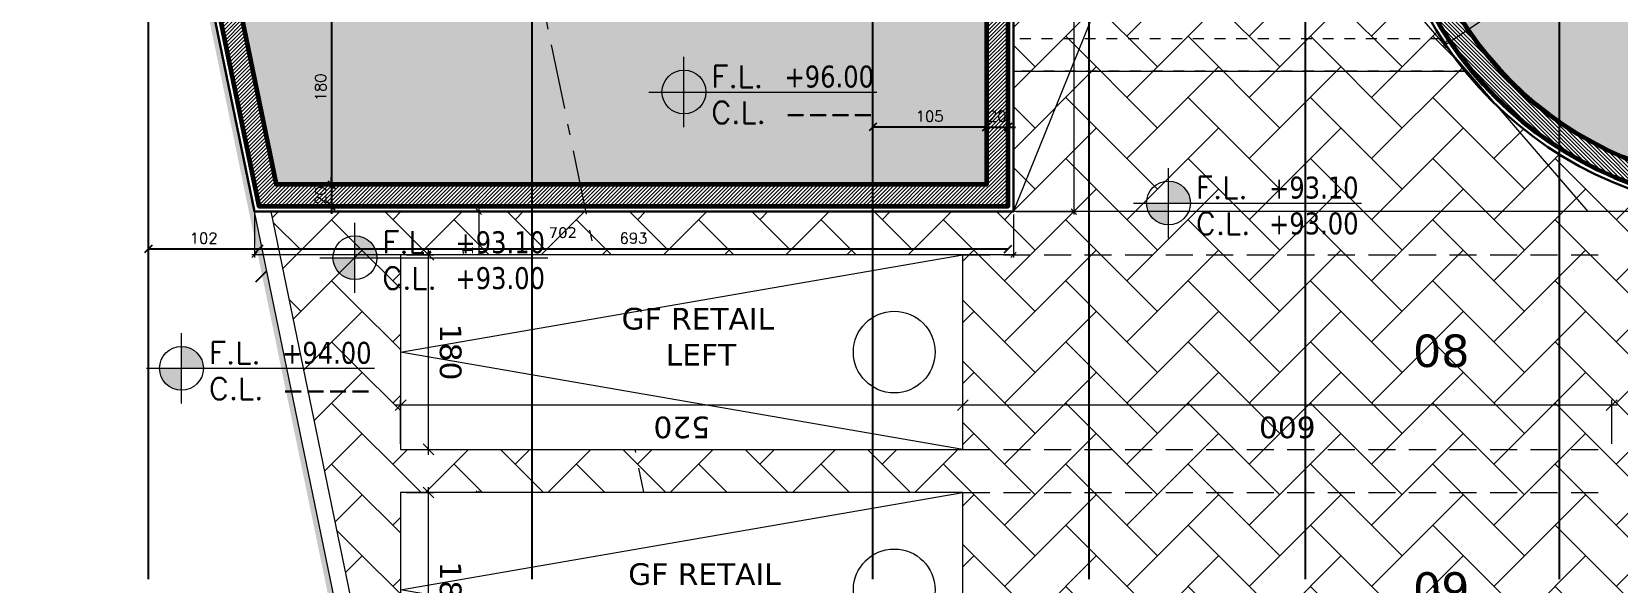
# Model space of a CAD drawing. Header units: inches. Extents: x -48 to 777, y -156 to 510.
# Drawn here: x 588.4 to 603.07, y 221.22 to 226.32 of the extents above; entities that cross this region are included whole.
import ezdxf
from ezdxf.enums import TextEntityAlignment as Align

# ---------------------------------------------------------------- set-up
doc = ezdxf.new("R2010")
doc.units = ezdxf.units.IN
doc.header["$MEASUREMENT"] = 0
doc.set_wipeout_variables(frame=1)
for name, pattern in [('ACAD_ISO10W100', [18, 12, -3, 0, -3]), ('HIDDEN', [0.375, 0.25, -0.125]), ('NUHA', [1.45, 0.75, -0.25, 0.2, -0.25])]:
    doc.linetypes.add(name, pattern=pattern)
doc.layers.get('Defpoints').update_dxf_attribs({"lineweight": 5})
for name, color, linetype, lineweight in [('A-ANNOTATION', 34, 'Continuous', 5), ('A-AXIS ST', 251, 'ACAD_ISO10W100', 5), ('A-DIM', 9, 'Continuous', 5), ('A-HIDDEN', 254, 'HIDDEN', 5), ('A-LEVELS', 139, 'Continuous', 20), ('A-LIMIT LOT', 235, 'ACAD_ISO10W100', 20), ('A-PILLARS', 1, 'Continuous', 60), ('A-SIGNS1', 20, 'Continuous', 15), ('A-SIGNS2', 30, 'Continuous', 15), ('A-TEXT', 50, 'Continuous', 15), ('C-STONE', 42, 'Continuous', 30), ('D-OTHERS', 77, 'Continuous', 20), ('D-STONE', 52, 'Continuous', 20), ('H-PILLARS', 61, 'Continuous', 5), ('str-col-dimension', 6, 'Continuous', 50)]:
    doc.layers.add(name, color=color, linetype=linetype, lineweight=lineweight)
doc.layers.add('HH-DARK GREY', color=7, linetype='Continuous', lineweight=5, true_color=0x404040)
doc.layers.add('pts pc', color=7, linetype='Continuous')
doc.layers.add('Str-Axes', color=8, linetype='Continuous')
doc.styles.add('2mm', font='simplex.shx', dxfattribs={"height": 0.5})
doc.styles.add('ROMAN', font='ROMANS.SHX')
doc.styles.add('ROMAND', font='verdana.ttf')
doc.styles.add('ROMANS', font='romans__.ttf', dxfattribs={"height": 0.14})
doc.dimstyles.new('M-1.100', dxfattribs={"dimtxt": 0.2, "dimasz": 0.1, "dimexe": 0.05, "dimexo": 0.05, "dimgap": 0.1, "dimtad": 1, "dimlfac": 100, "dimrnd": 0.5, "dimzin": 9, "dimdsep": 46, "dimtxsty": 'ROMAND', "dimblk": 'OBLIQUE', "dimcen": 1, "dimdle": 0.05, "dimclrd": 256, "dimclre": 256, "dimclrt": 2, "dimadec": 0, "dimazin": 0, "dimtfac": 0.666667, "dimtmove": 2, "dimatfit": 3, "dimfxl": 0.04, "dimtolj": 1, "dimtzin": 5, "dimlwd": -1, "dimlwe": -1, "dimarcsym": 0})
doc.dimstyles.new('M-1.50', dxfattribs={"dimtxt": 0.1, "dimasz": 0.05, "dimexe": 0.025, "dimexo": 0.025, "dimgap": 0.05, "dimtad": 1, "dimlfac": 100, "dimrnd": 0.5, "dimzin": 9, "dimdsep": 46, "dimtxsty": 'ROMAND', "dimblk": 'OBLIQUE', "dimcen": 1, "dimdle": 0.025, "dimclrd": 256, "dimclre": 256, "dimclrt": 2, "dimadec": 0, "dimazin": 0, "dimtfac": 0.666667, "dimtmove": 2, "dimatfit": 3, "dimfxl": 0.04, "dimtolj": 1, "dimtzin": 5, "dimlwd": -1, "dimlwe": -1, "dimarcsym": 0})
doc.dimstyles.new('structure', dxfattribs={"dimtxt": 0.1, "dimasz": 0.07, "dimexe": 0.18, "dimexo": 1, "dimgap": 0.05, "dimtad": 1, "dimdec": 1, "dimlfac": 100, "dimrnd": 0.5, "dimdsep": 46, "dimtxsty": 'ROMAN', "dimblk1": 'OBLIQUE', "dimblk2": 'OBLIQUE', "dimsah": 1, "dimcen": 0.009, "dimse1": 1, "dimse2": 1, "dimclrd": 4, "dimclre": 9, "dimclrt": 1, "dimadec": 0, "dimazin": 0, "dimtfac": 0.066667, "dimtdec": 1, "dimtix": 1, "dimtmove": 2, "dimatfit": 3, "dimldrblk": 'OBLIQUE', "dimfxl": 0.18, "dimtolj": 1, "dimarcsym": 0})

# ---------------------------------------------------------------- blocks, each defined once
blk = doc.blocks.new('_Oblique')
at = {"color": 0, "linetype": 'ByBlock', "lineweight": -2}
blk.add_line((-0.5, -0.5), (0.5, 0.5), dxfattribs=at)
blk = doc.blocks.new('*D441')
at = {"layer": 'A-DIM', "transparency": 16777216}
for p, q in [((604.398, 228.171), (602.575, 226.944)), ((601.452, 226.189), (602.214, 226.701))]:
    blk.add_line(p, q, dxfattribs=at)
at = {"layer": 'Defpoints', "color": 0, "transparency": 16777216}
for p in [(604.377, 228.157), (601.473, 226.203)]:
    blk.add_point(p, dxfattribs=at)
at = {"layer": 'A-DIM', "transparency": 16777216, "xscale": 0.05, "yscale": 0.05, "zscale": 0.05, "rotation": 213.9430443008608}
blk.add_blockref('_Oblique', (601.473, 226.203), dxfattribs=at)
at = {"layer": 'A-DIM', "color": 2, "transparency": 16777216, "insert": (602.401, 226.814), "char_height": 0.1, "attachment_point": 5, "rotation": 33.943, "style": 'ROMAND'}
blk.add_mtext('\\A1;R350', dxfattribs=at)
blk = doc.blocks.new('*D443')
at = {"layer": 'A-DIM', "transparency": 16777216}
for p, q in [((597.502, 228.857), (598.06, 228.857)), ((598.035, 228.882), (598.035, 224.632)), ((597.502, 224.657), (598.06, 224.657))]:
    blk.add_line(p, q, dxfattribs=at)
at = {"layer": 'Defpoints', "color": 0, "transparency": 16777216}
for p in [(597.477, 228.857), (597.477, 224.657), (598.035, 224.657)]:
    blk.add_point(p, dxfattribs=at)
at = {"layer": 'A-DIM', "transparency": 16777216, "xscale": 0.05, "yscale": 0.05, "zscale": 0.05}
for p, rotation in [((598.035, 228.857), 90), ((598.035, 224.657), 270)]:
    blk.add_blockref('_Oblique', p, dxfattribs=dict(at, rotation=rotation))
at = {"layer": 'A-DIM', "color": 2, "transparency": 16777216, "insert": (597.933, 226.757), "char_height": 0.1, "attachment_point": 5, "rotation": 90, "style": 'ROMAND'}
blk.add_mtext('\\A1;420', dxfattribs=at)
blk = doc.blocks.new('*D444')
at = {"layer": 'A-DIM', "transparency": 16777216}
for p, q in [((590.458, 224.632), (590.458, 224.233)), ((597.477, 224.632), (597.477, 224.233)), ((597.502, 224.258), (590.433, 224.258))]:
    blk.add_line(p, q, dxfattribs=at)
at = {"layer": 'Defpoints', "color": 0, "transparency": 16777216}
for p in [(590.458, 224.657), (597.477, 224.657), (590.458, 224.258)]:
    blk.add_point(p, dxfattribs=at)
at = {"layer": 'A-DIM', "transparency": 16777216, "xscale": 0.05, "yscale": 0.05, "zscale": 0.05, "rotation": 180}
blk.add_blockref('_Oblique', (590.458, 224.258), dxfattribs=at)
at = {"layer": 'A-DIM', "transparency": 16777216, "xscale": 0.05, "yscale": 0.05, "zscale": 0.05}
blk.add_blockref('_Oblique', (597.477, 224.258), dxfattribs=at)
at = {"layer": 'A-DIM', "color": 2, "transparency": 16777216, "insert": (593.31, 224.462), "char_height": 0.1, "attachment_point": 5, "style": 'ROMAND'}
blk.add_mtext('\\A1;702', dxfattribs=at)
blk = doc.blocks.new('*D445')
at = {"layer": 'A-DIM', "transparency": 16777216}
for p, q in [((592.848, 224.657), (592.508, 224.657)), ((592.533, 224.682), (592.533, 223.823)), ((592.848, 223.848), (592.508, 223.848))]:
    blk.add_line(p, q, dxfattribs=at)
at = {"layer": 'Defpoints', "color": 0, "transparency": 16777216}
for p in [(592.873, 224.657), (592.533, 223.848), (592.873, 223.848)]:
    blk.add_point(p, dxfattribs=at)
at = {"layer": 'A-DIM', "transparency": 16777216, "xscale": 0.05, "yscale": 0.05, "zscale": 0.05}
for p, rotation in [((592.533, 224.657), 90), ((592.533, 223.848), 270)]:
    blk.add_blockref('_Oblique', p, dxfattribs=dict(at, rotation=rotation))
at = {"layer": 'A-DIM', "color": 2, "transparency": 16777216, "insert": (592.431, 224.253), "char_height": 0.1, "attachment_point": 5, "rotation": 90, "style": 'ROMAND'}
blk.add_mtext('\\A1;81', dxfattribs=at)
blk = doc.blocks.new('*D446')
at = {"layer": 'A-DIM', "transparency": 16777216}
for p, q in [((592.751, 222.048), (592.508, 222.048)), ((592.533, 222.073), (592.533, 221.623)), ((592.751, 221.648), (592.508, 221.648))]:
    blk.add_line(p, q, dxfattribs=at)
at = {"layer": 'Defpoints', "color": 0, "transparency": 16777216}
for p in [(592.776, 222.048), (592.533, 221.648), (592.776, 221.648)]:
    blk.add_point(p, dxfattribs=at)
at = {"layer": 'A-DIM', "transparency": 16777216, "xscale": 0.05, "yscale": 0.05, "zscale": 0.05}
for p, rotation in [((592.533, 222.048), 90), ((592.533, 221.648), 270)]:
    blk.add_blockref('_Oblique', p, dxfattribs=dict(at, rotation=rotation))
at = {"layer": 'A-DIM', "color": 2, "transparency": 16777216, "insert": (592.431, 221.848), "char_height": 0.1, "attachment_point": 5, "rotation": 90, "style": 'ROMAND'}
blk.add_mtext('\\A1;40', dxfattribs=at)
blk = doc.blocks.new('*D14')
at = {"layer": 'A-DIM', "transparency": 16777216}
for p, q in [((429.346, -26.916), (429.346, -27.325)), ((435.346, -26.916), (435.346, -27.325)), ((429.296, -27.275), (435.396, -27.275))]:
    blk.add_line(p, q, dxfattribs=at)
at = {"layer": 'Defpoints', "color": 0, "transparency": 16777216}
for p in [(429.346, -26.866), (435.346, -26.866), (435.346, -27.275)]:
    blk.add_point(p, dxfattribs=at)
at = {"layer": 'A-DIM', "transparency": 16777216, "xscale": 0.1, "yscale": 0.1, "zscale": 0.1, "rotation": 180}
blk.add_blockref('_Oblique', (429.346, -27.275), dxfattribs=at)
at = {"layer": 'A-DIM', "transparency": 16777216, "xscale": 0.1, "yscale": 0.1, "zscale": 0.1}
blk.add_blockref('_Oblique', (435.346, -27.275), dxfattribs=at)
at = {"layer": 'A-DIM', "color": 2, "transparency": 16777216, "insert": (432.346, -27.071), "char_height": 0.2, "attachment_point": 5, "style": 'ROMAND'}
blk.add_mtext('\\A1;600', dxfattribs=at)
blk = doc.blocks.new('*D15')
at = {"layer": 'A-DIM', "transparency": 16777216}
for p, q in [((435.346, -26.916), (435.346, -27.325)), ((440.546, -26.916), (440.546, -27.325)), ((435.296, -27.275), (440.596, -27.275))]:
    blk.add_line(p, q, dxfattribs=at)
at = {"layer": 'Defpoints', "color": 0, "transparency": 16777216}
for p in [(435.346, -26.866), (440.546, -26.866), (440.546, -27.275)]:
    blk.add_point(p, dxfattribs=at)
at = {"layer": 'A-DIM', "transparency": 16777216, "xscale": 0.1, "yscale": 0.1, "zscale": 0.1, "rotation": 180}
blk.add_blockref('_Oblique', (435.346, -27.275), dxfattribs=at)
at = {"layer": 'A-DIM', "transparency": 16777216, "xscale": 0.1, "yscale": 0.1, "zscale": 0.1}
blk.add_blockref('_Oblique', (440.546, -27.275), dxfattribs=at)
at = {"layer": 'A-DIM', "color": 2, "transparency": 16777216, "insert": (437.946, -27.071), "char_height": 0.2, "attachment_point": 5, "style": 'ROMAND'}
blk.add_mtext('\\A1;520', dxfattribs=at)
blk = doc.blocks.new('*D13')
at = {"layer": 'A-DIM', "transparency": 16777216}
for p, q in [((440.289, -26.816), (440.289, -28.716)), ((440.496, -26.866), (440.239, -26.866)), ((440.496, -28.666), (440.239, -28.666))]:
    blk.add_line(p, q, dxfattribs=at)
at = {"layer": 'Defpoints', "color": 0, "transparency": 16777216}
for p in [(440.546, -26.866), (440.289, -28.666), (440.546, -28.666)]:
    blk.add_point(p, dxfattribs=at)
at = {"layer": 'A-DIM', "transparency": 16777216, "xscale": 0.1, "yscale": 0.1, "zscale": 0.1}
for p, rotation in [((440.289, -26.866), 90), ((440.289, -28.666), 270)]:
    blk.add_blockref('_Oblique', p, dxfattribs=dict(at, rotation=rotation))
at = {"layer": 'A-DIM', "color": 2, "transparency": 16777216, "insert": (440.085, -27.766), "char_height": 0.2, "attachment_point": 5, "rotation": 90, "style": 'ROMAND'}
blk.add_mtext('\\A1;180', dxfattribs=at)
blk = doc.blocks.new('GXFHGCGFCD')
at = {"layer": 'A-SIGNS1', "linetype": 'NUHA'}
h = blk.add_hatch(color=256, dxfattribs=at)
h.paths.add_polyline_path([(90.382, 61.33), (90.382, 61.17), (90.542, 61.17, 0.414214)])
h.paths.add_polyline_path([(90.382, 61.17), (90.222, 61.17, 0.414214), (90.382, 61.01)])
at = {"layer": 'A-SIGNS1'}
for p, q in [((90.382, 60.914), (90.382, 61.426)), ((90.126, 61.17), (91.79, 61.17))]:
    blk.add_line(p, q, dxfattribs=at)
blk.add_circle((90.382, 61.17), 0.16, dxfattribs=at)
blk = doc.blocks.new('DGXFHXFGDFD')
at = {"layer": 'A-SIGNS1'}
blk.add_blockref('GXFHGCGFCD', (0, 0), dxfattribs=at)
at = {"layer": 'A-SIGNS2', "linetype": 'NUHA', "style": 'ROMANS'}
for s, p in [('F.L.', (90.583, 61.203)), ('C.L.', (90.583, 60.941))]:
    blk.add_text(s, height=0.16, dxfattribs=at).set_placement(p)
at = {"layer": 'A-SIGNS2', "style": 'ROMANS', "width": 0.910135, "flags": 4}
for tag, p, p2 in [('NIV.FINI', (91.116, 61.203), (91.79, 61.203)), ('NIV.BETON', (91.116, 60.941), (91.79, 60.941))]:
    blk.add_attdef(tag, text='', height=0.16, dxfattribs=at).set_placement(p, p2, align=Align.FIT)
blk = doc.blocks.new('LOT 688  TOPOGRAPHIC PLAN')
at = {"layer": 'A-LEVELS', "linetype": 'Continuous'}
for points in [[(-315988.67861, -27932.76853), (-315988.12899, -27932.55361), (-315987.61857, -27932.28846), (-315987.21638, -27931.88282), (-315986.85842, -27931.41121), (-315986.45368, -27930.98156), (-315986.33575, -27930.89225), (-315986.25537, -27930.76912), (-315986.09546, -27930.51457), (-315985.44851, -27929.43765)], [(-315978.65945, -27933.32221), (-315978.53827, -27933.01962), (-315978.38904, -27932.6775), (-315978.06026, -27931.951), (-315977.9076, -27931.60478), (-315977.78068, -27931.29537), (-315977.69294, -27931.04184), (-315977.65785, -27930.86329), (-315977.68883, -27930.7788), (-315977.79679, -27930.80398), (-315977.97235, -27930.92681), (-315978.19645, -27931.12205), (-315978.71368, -27931.62849), (-315979.19667, -27932.12194), (-315979.61338, -27932.51968), (-315980.09919, -27932.94258), (-315980.30577, -27933.18141), (-315980.41815, -27933.43919), (-315980.42254, -27933.57533), (-315980.38574, -27933.71481), (-315980.21493, -27933.96535), (-315979.96809, -27934.12185), (-315979.68201, -27934.20583), (-315979.10161, -27934.35097), (-315978.97168, -27934.37809), (-315978.87935, -27934.32685), (-315978.8178, -27934.21173), (-315978.77809, -27934.05116), (-315978.72857, -27933.66721), (-315978.65945, -27933.32221)]]:
    blk.add_lwpolyline(points, dxfattribs=at)
at = {"layer": 'A-LIMIT LOT', "linetype": 'Continuous', "const_width": 0.1}
blk.add_lwpolyline([(-315996.80172, -27893.57917), (-315985.1164, -27950.2257), (-315970.22923, -27937.16678), (-315964.6636, -27941.43051), (-315964.08799, -27936.87852), (-315969.32038, -27930.53073), (-315969.32038, -27896.23659), (-315996.80172, -27893.57917)], dxfattribs=at)
at = {"layer": 'pts pc', "linetype": 'Continuous'}
for points in [[(-315982.1277, -27929.94473), (-315982.83848, -27930.64793)], [(-315982.13149, -27930.65172), (-315982.83469, -27929.94094)], [(-315985.97898, -27930.54609), (-315986.68976, -27931.24929)], [(-315985.98277, -27931.25308), (-315986.68597, -27930.5423)], [(-315988.26759, -27931.39984), (-315988.97837, -27932.10304)], [(-315988.27138, -27932.10683), (-315988.97458, -27931.39605)], [(-315978.65715, -27932.83638), (-315979.36793, -27933.53957)], [(-315978.66094, -27933.54337), (-315979.36414, -27932.83259)], [(-315983.98475, -27933.86583), (-315984.69553, -27934.56903)], [(-315983.98854, -27934.57282), (-315984.69174, -27933.86204)], [(-315982.8946, -27934.02768), (-315983.60538, -27934.73088)], [(-315982.89839, -27934.73467), (-315983.60159, -27934.02389)], [(-315981.62576, -27934.80749), (-315982.33654, -27935.51069)], [(-315981.62955, -27935.51448), (-315982.33275, -27934.8037)]]:
    blk.add_lwpolyline(points, dxfattribs=at)
at = {"layer": 'A-SIGNS1'}
ref = blk.add_blockref('DGXFHXFGDFD', (-316093.72857, -28009.6367), dxfattribs=dict(at, xscale=1.267200000000003, yscale=1.267200000000003, zscale=1.267200000000003))
ref.add_attrib('NIV.FINI', '+94.00', dxfattribs={"layer": 'A-SIGNS2', "height": 0.202752, "style": 'ROMAND', "width": 0.797031}).set_placement((-315978.26655, -27932.08009), (-315977.43858, -27932.08009), align=Align.FIT)
ref.add_attrib('NIV.BETON', '----', dxfattribs={"layer": 'A-SIGNS2', "height": 0.202752, "style": 'ROMAND', "width": 1.634557}).set_placement((-315978.26655, -27932.41186), (-315977.43858, -27932.41186), align=Align.FIT)
at = {"layer": 'pts pc', "color": 1, "char_height": 0.5, "attachment_point": 1, "rotation": 359.692852, "style": '2mm'}
for s, insert, width in [('\\Fsimplex.shx;\\W1.0000000000;\\T1.0000000000;\\o\\l93.481', (-315981.98176, -27930.04901), 2.9761905), ('\\Fsimplex.shx;\\W1.0000000000;\\T1.0000000000;\\o\\l93.999', (-315985.83304, -27930.65038), 3.0714286), ('\\Fsimplex.shx;\\W1.0000000000;\\T1.0000000000;\\o\\l94.156', (-315988.12165, -27931.50412), 2.9761905), ('\\Fsimplex.shx;\\W1.0000000000;\\T1.0000000000;\\o\\l94.131', (-315978.51121, -27932.94066), 2.8809524), ('\\Fsimplex.shx;\\W1.0000000000;\\T1.0000000000;\\o\\l93.737', (-315982.74866, -27934.13196), 3.0714286)]:
    blk.add_mtext(s, dxfattribs=dict(at, insert=insert, width=width))
at = {"linetype": 'Continuous'}
blk.add_wipeout([(-315996.80172, -27893.57917), (-315969.32038, -27896.23659), (-315969.32038, -27930.53073), (-315964.08799, -27936.87852), (-315964.6636, -27941.43051), (-315970.22923, -27937.16678), (-315985.1164, -27950.2257)], dxfattribs=at).dxf.layer = 'A-LIMIT LOT'
at = {"layer": 'A-HIDDEN', "linetype": 'ACAD_ISO10W100', "ltscale": 0.05}
blk.add_lwpolyline([(-315992.30527, -27900.52725), (-315983.21966, -27944.57125), (-315970.69258, -27933.58259), (-315972.32038, -27931.60779), (-315972.32038, -27902.3323)], close=True, dxfattribs=at)
at = {"layer": 'A-SIGNS1'}
ref = blk.add_blockref('DGXFHXFGDFD', (-316104.19614, -28010.41567), dxfattribs=dict(at, xscale=1.267200000000003, yscale=1.267200000000003, zscale=1.267200000000003))
ref.add_attrib('NIV.FINI', '+94.00', dxfattribs={"layer": 'A-SIGNS2', "height": 0.202752, "style": 'ROMAND', "width": 0.797031}).set_placement((-315988.73412, -27932.85906), (-315987.90616, -27932.85906), align=Align.FIT)
ref.add_attrib('NIV.BETON', '----', dxfattribs={"layer": 'A-SIGNS2', "height": 0.202752, "style": 'ROMAND', "width": 1.634557}).set_placement((-315988.73412, -27933.19083), (-315987.90616, -27933.19083), align=Align.FIT)
blk = doc.blocks.new('*D2001')
at = {"layer": 'Defpoints', "color": 0, "transparency": 16777216}
for p in [(590.499, 224.707), (597.427, 224.707), (590.499, 224.311)]:
    blk.add_point(p, dxfattribs=at)
at = {"layer": 'str-col-dimension', "color": 4, "lineweight": -2, "transparency": 16777216}
blk.add_line((597.427, 224.311), (590.499, 224.311), dxfattribs=at)
at = {"layer": 'str-col-dimension', "color": 4, "lineweight": -2, "transparency": 16777216, "xscale": 0.07, "yscale": 0.07, "zscale": 0.07}
for p, rotation in [((590.499, 224.311), 179.999999999843), ((597.427, 224.311), 359.9999999998431)]:
    blk.add_blockref('_Oblique', p, dxfattribs=dict(at, rotation=rotation))
at = {"layer": 'str-col-dimension', "color": 1, "transparency": 16777216, "insert": (593.963, 224.411), "char_height": 0.1, "attachment_point": 5, "style": 'ROMAN'}
blk.add_mtext('\\A1;693', dxfattribs=at)
blk = doc.blocks.new('*D2002')
at = {"layer": 'Defpoints', "color": 0, "transparency": 16777216}
for p in [(596.177, 225.44), (596.177, 225.44), (597.227, 225.44)]:
    blk.add_point(p, dxfattribs=at)
at = {"layer": 'str-col-dimension', "color": 4, "lineweight": -2, "transparency": 16777216}
blk.add_line((597.227, 225.44), (596.177, 225.44), dxfattribs=at)
at = {"layer": 'str-col-dimension', "color": 4, "lineweight": -2, "transparency": 16777216, "xscale": 0.07, "yscale": 0.07, "zscale": 0.07, "rotation": 180}
blk.add_blockref('_Oblique', (596.177, 225.44), dxfattribs=at)
at = {"layer": 'str-col-dimension', "color": 4, "lineweight": -2, "transparency": 16777216, "xscale": 0.07, "yscale": 0.07, "zscale": 0.07}
blk.add_blockref('_Oblique', (597.227, 225.44), dxfattribs=at)
at = {"layer": 'str-col-dimension', "color": 1, "transparency": 16777216, "insert": (596.702, 225.54), "char_height": 0.1, "attachment_point": 5, "style": 'ROMAN'}
blk.add_mtext('\\A1;105', dxfattribs=at)
blk = doc.blocks.new('*D2003')
at = {"layer": 'Defpoints', "color": 0, "transparency": 16777216}
for p in [(597.227, 225.44), (597.427, 225.44), (597.427, 225.44)]:
    blk.add_point(p, dxfattribs=at)
at = {"layer": 'str-col-dimension', "color": 4, "lineweight": -2, "transparency": 16777216}
for p, q in [((597.227, 225.44), (597.157, 225.44)), ((597.227, 225.44), (597.427, 225.44)), ((597.427, 225.44), (597.497, 225.44))]:
    blk.add_line(p, q, dxfattribs=at)
at = {"layer": 'str-col-dimension', "color": 4, "lineweight": -2, "transparency": 16777216, "xscale": 0.07, "yscale": 0.07, "zscale": 0.07}
blk.add_blockref('_Oblique', (597.227, 225.44), dxfattribs=at)
at = {"layer": 'str-col-dimension', "color": 4, "lineweight": -2, "transparency": 16777216, "xscale": 0.07, "yscale": 0.07, "zscale": 0.07, "rotation": 180}
blk.add_blockref('_Oblique', (597.427, 225.44), dxfattribs=at)
at = {"layer": 'str-col-dimension', "color": 1, "transparency": 16777216, "insert": (597.327, 225.54), "char_height": 0.1, "attachment_point": 5, "style": 'ROMAN'}
blk.add_mtext('\\A1;20', dxfattribs=at)
blk = doc.blocks.new('*D2004')
at = {"layer": 'Defpoints', "color": 0, "transparency": 16777216}
for p in [(589.477, 224.707), (590.499, 224.707), (589.477, 224.311)]:
    blk.add_point(p, dxfattribs=at)
at = {"layer": 'str-col-dimension', "color": 4, "lineweight": -2, "transparency": 16777216}
blk.add_line((590.499, 224.311), (589.477, 224.311), dxfattribs=at)
at = {"layer": 'str-col-dimension', "color": 4, "lineweight": -2, "transparency": 16777216, "xscale": 0.07, "yscale": 0.07, "zscale": 0.07}
for p, rotation in [((589.477, 224.311), 179.9999999999984), ((590.499, 224.311), 359.9999999999984)]:
    blk.add_blockref('_Oblique', p, dxfattribs=dict(at, rotation=rotation))
at = {"layer": 'str-col-dimension', "color": 1, "transparency": 16777216, "insert": (589.988, 224.411), "char_height": 0.1, "attachment_point": 5, "style": 'ROMAN'}
blk.add_mtext('\\A1;102', dxfattribs=at)
blk = doc.blocks.new('*D2005')
at = {"layer": 'Defpoints', "color": 0, "transparency": 16777216}
for p in [(591.17, 226.707), (591.17, 224.907), (591.17, 224.907)]:
    blk.add_point(p, dxfattribs=at)
at = {"layer": 'str-col-dimension', "color": 4, "lineweight": -2, "transparency": 16777216}
blk.add_line((591.17, 226.707), (591.17, 224.907), dxfattribs=at)
at = {"layer": 'str-col-dimension', "color": 4, "lineweight": -2, "transparency": 16777216, "xscale": 0.07, "yscale": 0.07, "zscale": 0.07}
for p, rotation in [((591.17, 226.707), 90), ((591.17, 224.907), 270)]:
    blk.add_blockref('_Oblique', p, dxfattribs=dict(at, rotation=rotation))
at = {"layer": 'str-col-dimension', "color": 1, "transparency": 16777216, "insert": (591.07, 225.807), "char_height": 0.1, "attachment_point": 5, "rotation": 90, "style": 'ROMAN'}
blk.add_mtext('\\A1;180', dxfattribs=at)
blk = doc.blocks.new('*D2006')
at = {"layer": 'Defpoints', "color": 0, "transparency": 16777216}
for p in [(591.17, 224.907), (591.17, 224.707), (591.17, 224.707)]:
    blk.add_point(p, dxfattribs=at)
at = {"layer": 'str-col-dimension', "color": 4, "lineweight": -2, "transparency": 16777216}
for p, q in [((591.17, 224.907), (591.17, 224.977)), ((591.17, 224.907), (591.17, 224.707)), ((591.17, 224.707), (591.17, 224.637))]:
    blk.add_line(p, q, dxfattribs=at)
at = {"layer": 'str-col-dimension', "color": 4, "lineweight": -2, "transparency": 16777216, "xscale": 0.07, "yscale": 0.07, "zscale": 0.07}
for p, rotation in [((591.17, 224.907), 270), ((591.17, 224.707), 90)]:
    blk.add_blockref('_Oblique', p, dxfattribs=dict(at, rotation=rotation))
at = {"layer": 'str-col-dimension', "color": 1, "transparency": 16777216, "insert": (591.07, 224.807), "char_height": 0.1, "attachment_point": 5, "rotation": 90, "style": 'ROMAN'}
blk.add_mtext('\\A1;20', dxfattribs=at)
blk = doc.blocks.new('fdgsdhv')
blk.add_wipeout([(435.3458, -26.866), (435.3458, -28.666), (440.5458, -28.666), (440.5458, -26.866)])
blk.add_lwpolyline([(435.3458, -28.666), (440.5458, -28.666), (440.5458, -26.866), (435.3458, -26.866)], close=True)
blk.add_lwpolyline([(435.3458, -26.866), (440.5458, -27.766), (435.3458, -28.666)])
at = {"layer": 'A-HIDDEN'}
for p, q in [((435.3458, -26.866), (429.3458, -26.866)), ((435.3458, -28.666), (429.3458, -28.666))]:
    blk.add_line(p, q, dxfattribs=at)
at = {"layer": 'A-DIM'}
dim = blk.add_linear_dim(base=(440.28932, -28.666), p1=(440.5458, -26.866), p2=(440.5458, -28.666), angle=90, dimstyle='M-1.100', dxfattribs=at)
dim.commit()
dim.dimension.update_dxf_attribs({"geometry": '*D13', "text_midpoint": (440.08476, -27.766)})
for base, p1, p2, picture, middle in [((435.3458, -27.27505), (429.3458, -26.866), (435.3458, -26.866), '*D14', (432.3458, -27.07095)), ((440.5458, -27.27505), (435.3458, -26.866), (440.5458, -26.866), '*D15', (437.9458, -27.07088))]:
    dim = blk.add_linear_dim(base=base, p1=p1, p2=p2, dimstyle='M-1.100', dxfattribs=at)
    dim.commit()
    dim.dimension.update_dxf_attribs({"geometry": picture, "text_midpoint": middle})

msp = doc.modelspace()

# ---------------------------------------------------------------- block references
at = {"layer": 'A-TEXT'}
msp.add_blockref('LOT 688  TOPOGRAPHIC PLAN', (316579.44716, 28156.10823), dxfattribs=at)

# ---------------------------------------------------------------- next in the draw order: hatches: boundary and pattern name
at = {"layer": 'H-PILLARS'}
h = msp.add_hatch(dxfattribs=at)
h.set_pattern_fill('ANSI31', color=256, scale=0.2)
h.set_pattern_definition([(45, (-242.491753, -76.210882), (-0.0176776695, 0.0176776695), [])])
h.paths.add_polyline_path([(582.69753, 262.52402), (590.49863, 224.70688), (597.42678, 224.70688), (597.42678, 228.60688), (597.22678, 228.60688), (597.22678, 224.90688), (590.66159, 224.90688), (582.9059, 262.50387)])
h = msp.add_hatch(dxfattribs=at)
h.set_pattern_fill('ANSI31', color=256, scale=0.2, angle=90)
h.set_pattern_definition([(135, (-143.491753, -76.210882), (-0.0176776695, -0.0176776695), [])])
edge = h.paths.add_edge_path()
edge.add_line((600.92678, 228.60688), (600.92678, 228.15688))
edge.add_arc((604.37678, 228.15688), 3.45, 180, 270)
edge.add_line((604.37678, 224.70688), (610.77962, 224.70688))
edge.add_line((610.77962, 224.70688), (610.07678, 225.55955))
edge.add_line((610.07678, 225.55955), (610.07678, 259.87647))
edge.add_line((610.07678, 259.87647), (609.87678, 259.89581))
edge.add_line((609.87678, 259.89581), (609.87678, 225.48774))
edge.add_line((609.87678, 225.48774), (610.35557, 224.90688))
edge.add_line((610.35557, 224.90688), (604.37678, 224.90688))
edge.add_arc((604.37678, 228.15688), 3.25, 180, 270, ccw=False)
edge.add_line((601.12678, 228.15688), (601.12678, 228.60688))
edge.add_line((601.12678, 228.60688), (600.92678, 228.60688))
at = {"layer": 'HH-DARK GREY'}
h = msp.add_hatch(dxfattribs=at)
h.set_pattern_fill('EARTH', color=256, scale=2)
h.set_pattern_definition([(0, (-242.49175, -75.7109), (0.5, 0.5), [0.5, -0.5]), (0, (-242.49175, -75.5234), (0.5, 0.5), [0.5, -0.5]), (0, (-242.49175, -75.3359), (0.5, 0.5), [0.5, -0.5]), (90, (-242.42925, -75.2734), (-0.5, 0.5), [0.5, -0.5]), (90, (-242.24175, -75.2734), (-0.5, 0.5), [0.5, -0.5]), (90, (-242.05425, -75.2734), (-0.5, 0.5), [0.5, -0.5])])
edge = h.paths.add_edge_path()
edge.add_line((589.47678, 254.05845), (589.47678, 247.30845))
edge.add_line((589.47678, 247.30845), (589.97678, 247.30845))
edge.add_line((589.97678, 247.30845), (589.97678, 242.05688))
edge.add_line((589.97678, 242.05688), (592.77678, 242.05688))
edge.add_line((592.77678, 242.05688), (592.77678, 228.60688))
edge.add_line((592.77678, 228.60688), (597.22678, 228.60688))
edge.add_line((597.22678, 228.60688), (597.22678, 224.90688))
edge.add_line((597.22678, 224.90688), (590.66159, 224.90688))
edge.add_line((590.66159, 224.90688), (582.9059, 262.50387))
edge.add_line((582.9059, 262.50387), (609.87678, 259.89581))
edge.add_line((609.87678, 259.89581), (609.87678, 225.48774))
edge.add_line((609.87678, 225.48774), (610.35557, 224.90688))
edge.add_line((610.35557, 224.90688), (604.37678, 224.90688))
edge.add_arc((604.37678, 228.15688), 3.25, 180, 270, ccw=False)
edge.add_line((601.12678, 228.15688), (601.12678, 228.60688))
edge.add_line((601.12678, 228.60688), (605.57678, 228.60688))
edge.add_line((605.57678, 228.60688), (605.57678, 242.05688))
edge.add_line((605.57678, 242.05688), (607.12678, 242.05688))
edge.add_line((607.12678, 242.05688), (607.12678, 246.60861))
edge.add_line((607.12678, 246.60861), (605.42678, 246.60861))
edge.add_line((605.42678, 246.60861), (605.4268, 253.65849))
edge.add_line((605.4268, 253.65849), (606.67686, 253.65849))
edge.add_line((606.67686, 253.65849), (606.6768, 257.80831))
edge.add_line((606.6768, 257.80831), (589.47678, 257.80848))
edge.add_line((589.47678, 257.80848), (589.47671, 254.08973))
edge.add_line((589.47671, 254.08973), (589.47678, 254.05845))
h = msp.add_hatch(dxfattribs=at)
h.set_pattern_fill('AR-HBONE', color=256, scale=0.1)
h.set_pattern_definition([(45, (594, 99), (4e-17, 0.5656854), [1.2, -0.4]), (135, (594.28284, 99.28284), (4e-17, 0.5656854), [1.2, -0.4])])
edge = h.paths.add_edge_path()
edge.add_line((600.87678, 228.15688), (600.87678, 228.65688))
edge.add_line((600.87678, 228.65688), (597.47678, 228.65688))
edge.add_line((597.47678, 228.65688), (597.47678, 224.65688))
edge.add_line((597.47678, 224.65688), (590.61105, 224.65688))
edge.add_line((590.61105, 224.65688), (594.4256, 206.16525))
edge.add_line((594.4256, 206.16525), (604.70094, 215.17871))
edge.add_arc((609.21052, 219.135), 5.99904, 131.596573, 221.260764, ccw=False)
edge.add_line((605.22787, 223.62131), (606.40842, 224.65688))
edge.add_line((606.40842, 224.65688), (604.37678, 224.65688))
edge.add_arc((604.37678, 228.15688), 3.5, 179.999981, 270.000019, ccw=False)

# ---------------------------------------------------------------- next in the draw order: linework, layer by layer
at = {"layer": 'A-AXIS ST', "ltscale": 0.1}
msp.add_line((589.47678, 221.25688), (589.47678, 260.35831), dxfattribs=at)
at = {"layer": 'A-HIDDEN', "linetype": 'HIDDEN', "ltscale": 0.3}
for p, q in [((601.43739, 226.25688), (597.47678, 226.25688)), ((601.65465, 225.95688), (597.47678, 225.95688))]:
    msp.add_line(p, q, dxfattribs=at)
at = {"layer": 'A-PILLARS'}
msp.add_lwpolyline([(582.69753, 262.52402), (590.49863, 224.70688), (597.42678, 224.70688), (597.42678, 228.60688), (597.22678, 228.60688), (597.22678, 224.90688), (590.66159, 224.90688), (582.9059, 262.50387)], close=True, dxfattribs=at)
msp.add_lwpolyline([(589.47678, 254.05845), (589.47678, 247.30845), (589.97678, 247.30845), (589.97678, 242.05688), (592.77678, 242.05688), (592.77678, 228.60688), (597.22678, 228.60688), (597.22678, 224.90688), (590.66159, 224.90688), (582.9059, 262.50387)], dxfattribs=at)
for points in [[(600.92678, 228.60688), (600.92678, 228.15688, 0.41421356), (604.37678, 224.70688), (610.77962, 224.70688), (610.07678, 225.55955), (610.07678, 259.87647), (609.87678, 259.89581), (609.87678, 225.48774), (610.35557, 224.90688), (604.37678, 224.90688, -0.41421356), (601.12678, 228.15688), (601.12678, 228.60688), (600.92678, 228.60688)], [(609.87678, 259.89581), (609.87678, 225.48774), (610.35557, 224.90688), (604.37678, 224.90688, -0.41421356), (601.12678, 228.15688), (601.12678, 228.60688), (605.57678, 228.60688), (605.57678, 242.05688), (607.12678, 242.05688), (607.12678, 246.60861), (605.42678, 246.60861), (605.4268, 253.65849), (606.67686, 253.65849), (606.6768, 257.80831)]]:
    msp.add_lwpolyline(points, format="xyb", dxfattribs=at)
at = {"layer": 'A-SIGNS1'}
for p, q in [((597.47678, 224.65688), (599.17678, 228.85688)), ((599.17678, 228.85688), (602.78842, 224.65688)), ((604.37678, 224.65688), (597.47678, 224.65688))]:
    msp.add_line(p, q, dxfattribs=at)
at = {"layer": 'C-STONE'}
msp.add_lwpolyline([(582.64544, 262.52905), (590.45789, 224.65688), (597.47678, 224.65688), (597.47678, 228.85688), (597.42678, 228.85688)], dxfattribs=at)
msp.add_lwpolyline([(610.12678, 235.00688), (610.12678, 225.5775), (610.88563, 224.65688), (604.37678, 224.65688, -0.41421356), (600.87678, 228.15688), (600.87678, 228.85688), (600.92678, 228.85688)], format="xyb", dxfattribs=at)
at = {"layer": 'D-STONE'}
for points in [[(614.78356, 214.67771), (609.21793, 218.94145), (594.33076, 205.88253), (590.45789, 224.65688)], [(614.78356, 214.67771), (614.80534, 214.84998), (609.2115, 219.13534), (594.4256, 206.16525), (590.61105, 224.65688)]]:
    msp.add_lwpolyline(points, dxfattribs=at)
at = {"layer": 'HH-DARK GREY'}
msp.add_lwpolyline([(605.57678, 242.05688), (607.12678, 242.05688), (607.12678, 246.60861), (605.42678, 246.60861), (605.4268, 253.80845), (605.4268, 253.80845), (605.4268, 254.05845), (589.47678, 254.05845), (589.47678, 247.30845), (589.97678, 247.30845), (589.97678, 242.05688), (592.77678, 242.05688), (592.77678, 228.60688), (597.22678, 228.60688), (597.47678, 228.60688), (597.47678, 225.95688), (601.65465, 225.95688, -0.17158349), (600.87678, 228.15688), (600.87678, 228.60688), (601.12678, 228.60688), (605.57678, 228.60688)], format="xyb", close=True, dxfattribs=at)
at = {"layer": 'Str-Axes', "ltscale": 0.1}
msp.add_line((589.47678, 221.25688), (589.47678, 260.35831), dxfattribs=at)

# ---------------------------------------------------------------- next in the draw order: block references
at = {"layer": 'A-SIGNS1'}
ref = msp.add_blockref('DGXFHXFGDFD', (479.89749, 148.24935), dxfattribs=dict(at, xscale=1.267200000000003, yscale=1.267200000000003, zscale=1.267200000000003))
ref.add_attrib('NIV.FINI', '+96.00', dxfattribs={"layer": 'A-SIGNS2', "height": 0.202752, "style": 'ROMAND', "width": 0.797031}).set_placement((595.35951, 225.80597), (596.18747, 225.80597), align=Align.FIT)
ref.add_attrib('NIV.BETON', '----', dxfattribs={"layer": 'A-SIGNS2', "height": 0.202752, "style": 'ROMAND', "width": 1.634557}).set_placement((595.35951, 225.4742), (596.18747, 225.4742), align=Align.FIT)
ref = msp.add_blockref('DGXFHXFGDFD', (484.37872, 147.22184), dxfattribs=dict(at, xscale=1.267200000000003, yscale=1.267200000000003, zscale=1.267200000000003))
ref.add_attrib('NIV.FINI', '+93.10', dxfattribs={"layer": 'A-SIGNS2', "height": 0.202752, "style": 'ROMAND', "width": 0.797031}).set_placement((599.84074, 224.77845), (600.6687, 224.77845), align=Align.FIT)
ref.add_attrib('NIV.BETON', '+93.00', dxfattribs={"layer": 'A-SIGNS2', "height": 0.202752, "style": 'ROMAND', "width": 0.797031}).set_placement((599.84074, 224.44669), (600.6687, 224.44669), align=Align.FIT)

# ---------------------------------------------------------------- next in the draw order: dimensions: what is measured, and where the dimension line sits
at = {"layer": 'A-DIM'}
for base, p1, p2, picture, middle in [((598.0354, 224.65688), (597.47678, 228.85688), (597.47678, 224.65688), '*D443', (597.93332, 226.75688)), ((592.53314, 223.84815), (592.87277, 224.65688), (592.87277, 223.84815), '*D445', (592.43085, 224.25252)), ((592.53314, 221.64815), (592.77598, 222.04815), (592.77598, 221.64815), '*D446', (592.43109, 221.84815))]:
    dim = msp.add_linear_dim(base=base, p1=p1, p2=p2, angle=90, dimstyle='M-1.50', dxfattribs=at)
    dim.commit()
    dim.dimension.update_dxf_attribs({"geometry": picture, "text_midpoint": middle})
dim = msp.add_radius_dim(center=(604.37678, 228.15688), mpoint=(601.4732, 226.20259), dimstyle='M-1.50', dxfattribs=at)
dim.commit()
dim.dimension.update_dxf_attribs({"geometry": '*D441', "text_midpoint": (602.40056, 226.81424), "dimtype": 164})
dim = msp.add_linear_dim(base=(590.45789, 224.25823), p1=(597.47678, 224.65688), p2=(590.45789, 224.65688), dimstyle='M-1.50', dxfattribs=at)
dim.commit()
dim.dimension.update_dxf_attribs({"geometry": '*D444', "text_midpoint": (593.31014, 224.4624), "dimtype": 160})
at = {"layer": 'str-col-dimension'}
for p1, p2, distance, picture, middle in [((591.17028, 226.70688), (591.17028, 224.90688), 0, '*D2005', (591.07028, 225.80688)), ((597.22678, 225.44029), (596.17678, 225.44029), 0, '*D2002', (596.70178, 225.54029)), ((597.22678, 225.44029), (597.42678, 225.44029), 0, '*D2003', (597.32678, 225.54029)), ((591.17028, 224.90688), (591.17028, 224.70688), 0, '*D2006', (591.07028, 224.80688)), ((590.49863, 224.70688), (589.47678, 224.70688), 0.39593, '*D2004', (589.98771, 224.41095))]:
    dim = msp.add_aligned_dim(p1=p1, p2=p2, distance=distance, dimstyle='structure', override={"dimfxl": 0.04}, dxfattribs=at)
    dim.commit()
    dim.dimension.update_dxf_attribs({"geometry": picture, "text_midpoint": middle})

# ---------------------------------------------------------------- next in the draw order: block references
at = {"layer": 'D-OTHERS', "rotation": 180}
for p in [(1032.35566, 195.59088), (1032.35566, 193.39088)]:
    msp.add_blockref('fdgsdhv', p, dxfattribs=at)

# ---------------------------------------------------------------- next in the draw order: linework, layer by layer
at = {"layer": 'A-ANNOTATION'}
for centre in [(596.3745, 223.35688), (596.3745, 221.15688)]:
    msp.add_circle(centre, 0.37768, dxfattribs=at)
at = {"layer": 'A-AXIS ST', "ltscale": 0.1}
for p, q in [((593.02678, 221.25688), (593.02678, 260.35831)), ((596.17678, 221.25688), (596.17678, 260.35831)), ((598.17678, 221.25688), (598.17678, 260.35831)), ((600.17678, 221.25688), (600.17678, 260.35831)), ((602.52678, 221.25688), (602.52678, 260.35831))]:
    msp.add_line(p, q, dxfattribs=at)
at = {"layer": 'Str-Axes', "ltscale": 0.1}
for p, q in [((593.02678, 221.25688), (593.02678, 260.35831)), ((596.17678, 221.25688), (596.17678, 260.35831)), ((598.17678, 221.25688), (598.17678, 260.35831)), ((600.17678, 221.25688), (600.17678, 260.35831)), ((602.52678, 221.25688), (602.52678, 260.35831))]:
    msp.add_line(p, q, dxfattribs=at)

# ---------------------------------------------------------------- next in the draw order: block references
at = {"layer": 'A-SIGNS1'}
ref = msp.add_blockref('DGXFHXFGDFD', (476.85459, 146.71562), dxfattribs=dict(at, xscale=1.267200000000003, yscale=1.267200000000003, zscale=1.267200000000003))
ref.add_attrib('NIV.FINI', '+93.10', dxfattribs={"layer": 'A-SIGNS2', "height": 0.202752, "style": 'ROMAND', "width": 0.797031}).set_placement((592.31661, 224.27223), (593.14458, 224.27223), align=Align.FIT)
ref.add_attrib('NIV.BETON', '+93.00', dxfattribs={"layer": 'A-SIGNS2', "height": 0.202752, "style": 'ROMAND', "width": 0.797031}).set_placement((592.31661, 223.94047), (593.14458, 223.94047), align=Align.FIT)

# ---------------------------------------------------------------- next in the draw order: texts
at = {"layer": 'A-ANNOTATION', "style": 'ROMAND'}
for s, insert, char_height, width, attachment_point in [('\\pi0.35049;GF RETAIL  \\P\\pi0.75888;LEFT', (593.50279, 223.23271, -93), 0.2, 2.1455737, 7), ('\\pt0;08', (601.69498, 223.21391), 0.3, 5.538486, 9), ('\\pi0.35049;GF RETAIL  \\P\\pi0.63793;RIGHT', (593.56389, 220.86555), 0.2, 2.1455737, 7), ('\\pt0;09', (601.69498, 221.01391), 0.3, 5.538486, 9)]:
    msp.add_mtext(s, dxfattribs=dict(at, insert=insert, char_height=char_height, width=width, attachment_point=attachment_point))

# ---------------------------------------------------------------- next in the draw order: dimensions: what is measured, and where the dimension line sits
at = {"layer": 'str-col-dimension'}
dim = msp.add_aligned_dim(p1=(597.42678, 224.70688), p2=(590.49863, 224.70688), distance=0.39593, dimstyle='structure', override={"dimfxl": 0.04}, dxfattribs=at)
dim.commit()
dim.dimension.update_dxf_attribs({"geometry": '*D2001', "text_midpoint": (593.96271, 224.41095)})

doc.saveas('drawing.dxf')
